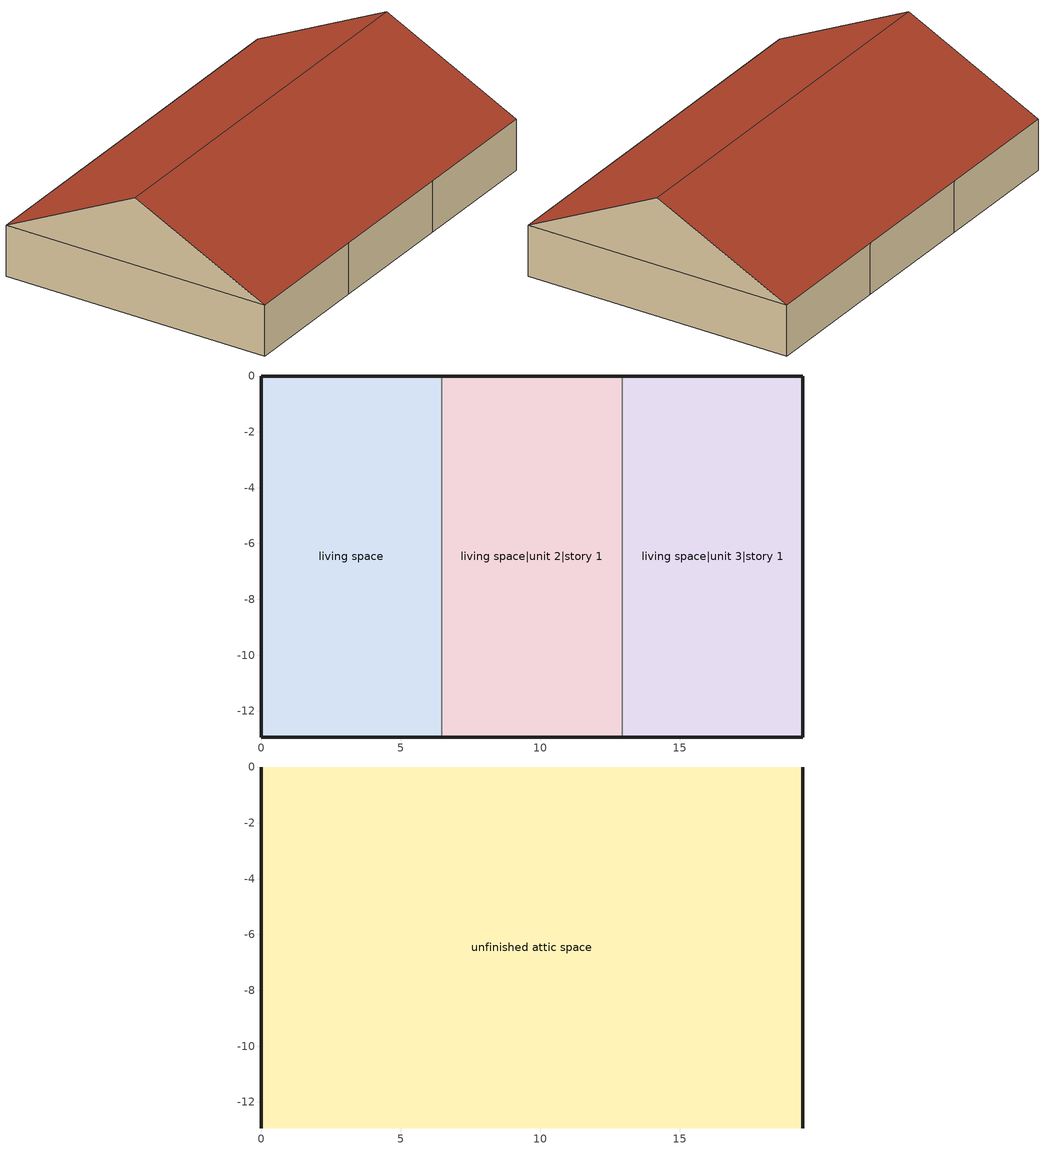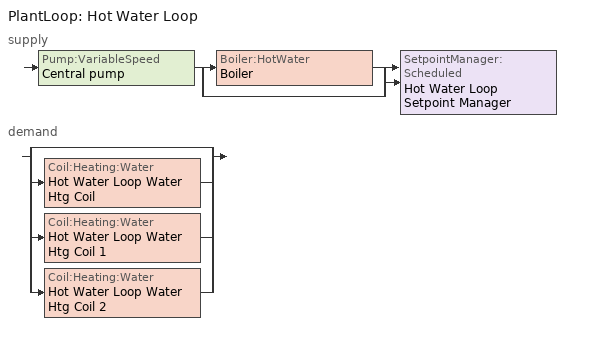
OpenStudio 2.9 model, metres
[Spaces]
living space
 floor foundation: 0,-12.93 0,0 6.47,0 6.47,-12.93 z0
 wall outside: 6.47,0 0,0 0,-12.93 6.47,-12.93 z0:2.44
 wall to living space|unit 2|story 1: 6.47,-12.93 6.47,0 z0:2.44
living space|unit 2|story 1
 floor foundation: 6.47,-12.93 6.47,0 12.93,0 12.93,-12.93 z0
 wall outside: 12.93,0 6.47,0 / 6.47,-12.93 12.93,-12.93 z0:2.44
 wall to living space|unit 3|story 1: 12.93,-12.93 12.93,0 z0:2.44
living space|unit 3|story 1
 floor foundation: 12.93,-12.93 12.93,0 19.4,0 19.4,-12.93 z0
 wall outside: 12.93,-12.93 19.4,-12.93 19.4,0 12.93,0 z0:2.44
unfinished attic space
 floor to living space: 6.47,0 6.47,-12.93 0,-12.93 0,0 z2.44
 floor to living space|unit 3|story 1: 19.4,0 19.4,-12.93 12.93,-12.93 12.93,0 z2.44
 floor to living space|unit 2|story 1: 12.93,0 12.93,-12.93 6.47,-12.93 6.47,0 z2.44
 wall outside: 0,-6.47,5.67 0,0,2.44 0,-12.93,2.44; 19.4,-6.47,5.67 19.4,-12.93,2.44 19.4,0,2.44
 roof outside: 0,-6.47,5.67 19.4,-6.47,5.67 19.4,0,2.44 0,0,2.44; 19.4,-6.47,5.67 0,-6.47,5.67 0,-12.93,2.44 19.4,-12.93,2.44
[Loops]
PlantLoop 'Hot Water Loop'
 supply: Pump:VariableSpeed 'Central pump' > split
  | Boiler:HotWater 'Boiler'
  | bypass
  join > SetpointManager:Scheduled 'Hot Water Loop Setpoint Manager'
 demand: split
  | bypass
  | Coil:Heating:Water 'Hot Water Loop Water Htg Coil'
  | Coil:Heating:Water 'Hot Water Loop Water Htg Coil 1'
  | Coil:Heating:Water 'Hot Water Loop Water Htg Coil 2'
[Building]
Building 1: North Axis {deg}=0; Standards Number of Stories=1; Standards Number of Above Ground Stories=1; Standards Building Type=singlefamilyattached; Standards Number of Living Units=3
[Site]
Denver Intl Ap_CO_USA: Latitude {deg}=39.83; Longitude {deg}=-104.65; Time Zone {hr}=-7; Elevation {m}=1650
[ClimateZones]
Climate Zone Institution Name 2=Building America; Climate Zone Document Year 2=0; Climate Zone Value 2=Cold
[Site:WaterMainsTemperature]
Calculation Method=Correlation; Annual Average Outdoor Air Temperature {C}=10.8753; Maximum Difference In Monthly Average Outdoor Air Temperatures {deltaC}=23.1524
[Site:GroundTemperature:Deep]
10.8753, 10.8753, 10.8753, 10.8753, 10.8753, 10.8753, 10.8753, 10.8753, 10.8753, 10.8753, 10.8753, 10.8753
[ThermalZone] Use Ideal Air Loads=No
Name | Thermostat
living zone | living zone temperature setpoint
living zone|unit 2 | living zone|unit 2 temperature setpoint
living zone|unit 3 | living zone|unit 3 temperature setpoint
unfinished attic zone
[Sizing:Zone] Zone Cooling Design Supply Air Temperature Input Method=SupplyAirTemperature; Zone Cooling Design Supply Air Temperature Difference {deltaC}=11.11; Zone Heating Design Supply Air Temperature Input Method=SupplyAirTemperature; Zone Heating Design Supply Air Temperature Difference {deltaC}=11.11; Zone Heating Design Supply Air Humidity Ratio {kg-H2O/kg-air}=0.008; Cooling Design Air Flow Method=DesignDay; Heating Design Air Flow Method=DesignDay; Account for Dedicated Outdoor Air System=No; Dedicated Outdoor Air System Control Strategy=NeutralSupplyAir; Dedicated Outdoor Air Low Setpoint Temperature for Design {C}=autosize; Dedicated Outdoor Air High Setpoint Temperature for Design {C}=autosize
Name | Zone Cooling Design Supply Air Temperature {C} | Zone Heating Design Supply Air Temperature {C} | Zone Cooling Design Supply Air Humidity Ratio {kg-H2O/kg-air}
living zone; living zone|unit 2; living zone|unit 3 | 13.8889 | 50 | 0.008
unfinished attic zone | 14 | 40 | 0.0085
[Zone equipment]
living zone: living zone PTAC
living zone|unit 2: living zone|unit 2 PTAC
living zone|unit 3: living zone|unit 3 PTAC
[Space]
Name | Space Type | Thermal Zone | Building Unit
living space | Space Type 1 | living zone | unit 1
living space|unit 2|story 1 | Space Type 1 | living zone|unit 2 | unit 2
living space|unit 3|story 1 | Space Type 1 | living zone|unit 3 | unit 3
unfinished attic space | Space Type 2 | unfinished attic zone
[SpaceType]
Name | Standards Space Type
Space Type 1 | living
Space Type 2 | unfinished attic
[BuildingUnit] Building Unit Type=Residential
unit 1; unit 2; unit 3
[External:File]
8760.csv: File=8760.csv
[People:Definition] Number of People Calculation Method=People; Number of People {people}=3.39; Fraction Radiant=0.319734; Sensible Heat Fraction=0.573; Carbon Dioxide Generation Rate {m3/s-W}=0; Enable ASHRAE 55 Comfort Warnings=No; Mean Radiant Temperature Calculation Type=ZoneAveraged
res occupants|living space; res occupants|unit 2|living space|unit 2|story 1; res occupants|unit 3|living space|unit 3|story 1
[People] Number of People Schedule=occupants; Activity Level Schedule=Schedule Ruleset 1; Multiplier=1
Name | People Definition | Space or SpaceType
res occupants|living space | res occupants|living space | living space
res occupants|unit 2|living space|unit 2|story 1 | res occupants|unit 2|living space|unit 2|story 1 | living space|unit 2|story 1
res occupants|unit 3|living space|unit 3|story 1 | res occupants|unit 3|living space|unit 3|story 1 | living space|unit 3|story 1
[PlantLoop]
Hot Water Loop: Fluid Type=Water; Glycol Concentration=0; Minimum Loop Temperature {C}=10; Plant Loop Volume {m3}=Autocalculate; Load Distribution Scheme=Optimal
[Sizing:Plant]
Hot Water Loop: Loop Type=Heating; Design Loop Exit Temperature {C}=82.2222; Loop Design Temperature Difference {deltaC}=11.1111; Sizing Option=NonCoincident; Zone Timesteps in Averaging Window=1; Coincident Sizing Factor Mode=None
[SetpointManager:Scheduled]
Hot Water Loop Setpoint Manager: Control Variable=Temperature; Schedule=Hot Water Loop Temp - 180F
[Pump:VariableSpeed]
Central pump: Rated Pump Head {Pa}=179344; Motor Efficiency=0.9; Pump Control Type=Intermittent; Skin Loss Radiative Fraction=0.5; Design Power Sizing Method=PowerPerFlowPerPressure; Design Electric Power per Unit Flow Rate {W/(m3/s)}=348701.1; Design Shaft Power per Unit Flow Rate per Unit Head {W-s/m3-Pa}=1.28205; Design Minimum Flow Rate Fraction=0
[Boiler:HotWater]
Boiler: Fuel Type=NaturalGas; Nominal Thermal Efficiency=0.78; Efficiency Curve Temperature Evaluation Variable=LeavingBoiler; Design Water Outlet Temperature {C}=82.2222; Minimum Part Load Ratio=0; Maximum Part Load Ratio=1.2; Optimum Part Load Ratio=1; Water Outlet Upper Temperature Limit {C}=95; Boiler Flow Mode=LeavingSetpointModulated; Parasitic Electric Load {W}=0; Sizing Factor=1
[Fan:ConstantVolume] Availability Schedule=Always On Discrete; Fan Total Efficiency=0.52; Pressure Rise {Pa}=331.288; Maximum Flow Rate {m3/s}=AutoSize; Motor Efficiency=0.8; Motor In Airstream Fraction=1
living zone PTAC Fan; living zone|unit 2 PTAC Fan; living zone|unit 3 PTAC Fan
[Coil:Heating:Water] Availability Schedule=Always On Discrete; Rated Inlet Water Temperature {C}=82.2222; Rated Inlet Air Temperature {C}=16.6; Rated Outlet Water Temperature {C}=71.1111; Rated Outlet Air Temperature {C}=32.2
Hot Water Loop Water Htg Coil; Hot Water Loop Water Htg Coil 1; Hot Water Loop Water Htg Coil 2
[Controller:WaterCoil] Action=Normal; Controller Convergence Tolerance {deltaC}=0.1; Minimum Actuated Flow {m3/s}=0
Name | Water Coil
Hot Water Loop Water Htg Coil Controller | Hot Water Loop Water Htg Coil
Hot Water Loop Water Htg Coil 1 Controller | Hot Water Loop Water Htg Coil 1
Hot Water Loop Water Htg Coil 2 Controller | Hot Water Loop Water Htg Coil 2
[Coil:Cooling:DX:SingleSpeed] Availability Schedule=Always On Discrete; Rated Total Cooling Capacity {W}=autosize; Rated Sensible Heat Ratio=autosize; Rated COP {W/W}=3; Rated Air Flow Rate {m3/s}=autosize; Rated Evaporator Fan Power Per Volume Flow Rate {W/(m3/s)}=773.3; Condenser Type=AirCooled; Evaporative Condenser Effectiveness=0; Evaporative Condenser Air Flow Rate {m3/s}=Autosize; Evaporative Condenser Pump Rated Power Consumption {W}=Autosize; Crankcase Heater Capacity {W}=0; Maximum Outdoor Dry-Bulb Temperature for Crankcase Heater Operation {C}=0; Basin Heater Capacity {W/K}=0; Basin Heater Setpoint Temperature {C}=10
Name | Total Cooling Capacity Function of Temperature Curve | Total Cooling Capacity Function of Flow Fraction Curve | Energy Input Ratio Function of Temperature Curve | Energy Input Ratio Function of Flow Fraction Curve | Part Load Fraction Correlation Curve
living zone PTAC 1spd DX AC Clg Coil | Curve Biquadratic 3 | Curve Quadratic 4 | Curve Biquadratic 4 | Curve Quadratic 5 | Curve Quadratic 6
living zone|unit 2 PTAC 1spd DX AC Clg Coil | Curve Biquadratic 7 | Curve Quadratic 10 | Curve Biquadratic 8 | Curve Quadratic 11 | Curve Quadratic 12
living zone|unit 3 PTAC 1spd DX AC Clg Coil | Curve Biquadratic 11 | Curve Quadratic 16 | Curve Biquadratic 12 | Curve Quadratic 17 | Curve Quadratic 18
[ZoneHVAC:PackagedTerminalAirConditioner] Availability Schedule=Always On Discrete; Supply Air Flow Rate During Cooling Operation {m3/s}=Autosize; Supply Air Flow Rate During Heating Operation {m3/s}=Autosize; Supply Air Flow Rate When No Cooling or Heating is Needed {m3/s}=Autosize; Outdoor Air Flow Rate During Cooling Operation {m3/s}=Autosize; Outdoor Air Flow Rate During Heating Operation {m3/s}=Autosize; Outdoor Air Flow Rate When No Cooling or Heating is Needed {m3/s}=Autosize; Fan Placement=DrawThrough; Supply Air Fan Operating Mode Schedule=Always On Discrete
Name | Supply Air Fan | Heating Coil | Cooling Coil
living zone PTAC | living zone PTAC Fan | Hot Water Loop Water Htg Coil | living zone PTAC 1spd DX AC Clg Coil
living zone|unit 2 PTAC | living zone|unit 2 PTAC Fan | Hot Water Loop Water Htg Coil 1 | living zone|unit 2 PTAC 1spd DX AC Clg Coil
living zone|unit 3 PTAC | living zone|unit 3 PTAC Fan | Hot Water Loop Water Htg Coil 2 | living zone|unit 3 PTAC 1spd DX AC Clg Coil
[EnergyManagementSystem:Sensor]
Central_pump_s: Output Variable or Output Meter Index Key=Central pump; Output Variable or Output Meter=Pump Electric Energy
[EnergyManagementSystem:Program]
Central_pumps_program: Set central_pumps_h = Central_pump_s
[EnergyManagementSystem:OutputVariable]
Central htg pump:Pumps:Electricity: EMS Variable=central_pumps_h; Type of Data in Variable=Summed; Update Frequency=SystemTimestep; EMS Program or Subroutine=Central_pumps_program; Units=J
[EnergyManagementSystem:ProgramCallingManager]
Central pump program calling manager: EndOfSystemTimestepBeforeHVACReporting; Central_pumps_program
[ThermostatSetpoint:DualSetpoint] Heating Setpoint Temperature Schedule=res heating setpoint; Cooling Setpoint Temperature Schedule=res cooling setpoint
living zone|unit 3 temperature setpoint; living zone temperature setpoint; living zone|unit 2 temperature setpoint
[Schedule:File]
occupants: External File=8760.csv; Column Number=1; Rows to Skip at Top=1; Number of Hours of Data=8760; Minutes per Item=60
[Schedule:Ruleset]
Name | Default Day Schedule | Summer Design Day Schedule | Winter Design Day Schedule
Schedule Ruleset 1 | Schedule Day 3
Hot Water Loop Temp - 180F | Hot Water Loop Temp - 180F Default
res heating setpoint | Schedule Day 5 | res heating setpoint summer design | res heating setpoint winter design
res cooling setpoint | Schedule Day 6 | res cooling setpoint summer design | res cooling setpoint winter design
[Schedule:Day]
Schedule Day 3: 24, 0, 112.539
Hot Water Loop Temp - 180F Default: 24, 0, 82.2222
Schedule Day 5; Schedule Day 6: 24, 0, 0
res heating setpoint allday1; res heating setpoint allday2; res heating setpoint allday3; res heating setpoint allday4; res heating setpoint allday5; res heating setpoint allday6; res heating setpoint allday7; res heating setpoint allday8; res heating setpoint allday9; res heating setpoint allday10; res heating setpoint allday11; res heating setpoint allday12: 24, 0, 21.6667
res heating setpoint winter design; res cooling setpoint winter design: 24, 0, 21.1111
res heating setpoint summer design; res cooling setpoint summer design: 24, 0, 23.8889
res cooling setpoint allday1; res cooling setpoint allday2; res cooling setpoint allday3; res cooling setpoint allday4; res cooling setpoint allday5; res cooling setpoint allday6; res cooling setpoint allday7; res cooling setpoint allday8; res cooling setpoint allday9; res cooling setpoint allday10; res cooling setpoint allday11; res cooling setpoint allday12: 24, 0, 24.4444
[Schedule:Constant]
Always On Discrete: Value=1
[Curve:Biquadratic] Minimum Value of x=12.77778; Maximum Value of x=23.88889; Minimum Value of y=23.88889; Maximum Value of y=46.11111
Name | Coefficient1 Constant | Coefficient2 x | Coefficient3 x**2 | Coefficient4 y | Coefficient5 y**2 | Coefficient6 x*y
Curve Biquadratic 3; Curve Biquadratic 7; Curve Biquadratic 11 | 0.942588 | 0.00954335 | 0.00068377 | -0.0110427 | 5.249e-06 | -9.72e-06
Curve Biquadratic 4; Curve Biquadratic 8; Curve Biquadratic 12 | 0.342414 | 0.034885 | -0.0006237 | 0.00497722 | 0.000437951 | -0.000728028
[Curve:Quadratic]
Name | Coefficient1 Constant | Coefficient2 x | Coefficient3 x**2 | Minimum Value of x | Maximum Value of x | Minimum Curve Output | Maximum Curve Output
Curve Quadratic 4; Curve Quadratic 10; Curve Quadratic 16 | 0.8 | 0.2 | 0 | 0.5 | 1.5
Curve Quadratic 5; Curve Quadratic 11; Curve Quadratic 17 | 1.1552 | -0.1808 | 0.0256 | 0.5 | 1.5
Curve Quadratic 6; Curve Quadratic 12; Curve Quadratic 18 | 0.85 | 0.15 | 0 | 0 | 1 | 0.7 | 1
[Schedule:Rule] Apply Sunday=Yes; Apply Monday=Yes; Apply Tuesday=Yes; Apply Wednesday=Yes; Apply Thursday=Yes; Apply Friday=Yes; Apply Saturday=Yes; Date Specification Type=DateRange; Start Day=1
Name | Schedule Ruleset | Rule Order | Day Schedule | Start Month | End Month | End Day
res heating setpoint allday rule1 | res heating setpoint | 11 | res heating setpoint allday1 | 1 | 1 | 31
res heating setpoint allday rule2 | res heating setpoint | 10 | res heating setpoint allday2 | 2 | 2 | 28
res heating setpoint allday rule3 | res heating setpoint | 9 | res heating setpoint allday3 | 3 | 3 | 31
res heating setpoint allday rule4 | res heating setpoint | 8 | res heating setpoint allday4 | 4 | 4 | 30
res heating setpoint allday rule5 | res heating setpoint | 7 | res heating setpoint allday5 | 5 | 5 | 31
res heating setpoint allday rule6 | res heating setpoint | 6 | res heating setpoint allday6 | 6 | 6 | 30
res heating setpoint allday rule7 | res heating setpoint | 5 | res heating setpoint allday7 | 7 | 7 | 31
res heating setpoint allday rule8 | res heating setpoint | 4 | res heating setpoint allday8 | 8 | 8 | 31
res heating setpoint allday rule9 | res heating setpoint | 3 | res heating setpoint allday9 | 9 | 9 | 30
res heating setpoint allday rule10 | res heating setpoint | 2 | res heating setpoint allday10 | 10 | 10 | 31
res heating setpoint allday rule11 | res heating setpoint | 1 | res heating setpoint allday11 | 11 | 11 | 30
res heating setpoint allday rule12 | res heating setpoint | 0 | res heating setpoint allday12 | 12 | 12 | 31
res cooling setpoint allday rule1 | res cooling setpoint | 11 | res cooling setpoint allday1 | 1 | 1 | 31
res cooling setpoint allday rule2 | res cooling setpoint | 10 | res cooling setpoint allday2 | 2 | 2 | 28
res cooling setpoint allday rule3 | res cooling setpoint | 9 | res cooling setpoint allday3 | 3 | 3 | 31
res cooling setpoint allday rule4 | res cooling setpoint | 8 | res cooling setpoint allday4 | 4 | 4 | 30
res cooling setpoint allday rule5 | res cooling setpoint | 7 | res cooling setpoint allday5 | 5 | 5 | 31
res cooling setpoint allday rule6 | res cooling setpoint | 6 | res cooling setpoint allday6 | 6 | 6 | 30
res cooling setpoint allday rule7 | res cooling setpoint | 5 | res cooling setpoint allday7 | 7 | 7 | 31
res cooling setpoint allday rule8 | res cooling setpoint | 4 | res cooling setpoint allday8 | 8 | 8 | 31
res cooling setpoint allday rule9 | res cooling setpoint | 3 | res cooling setpoint allday9 | 9 | 9 | 30
res cooling setpoint allday rule10 | res cooling setpoint | 2 | res cooling setpoint allday10 | 10 | 10 | 31
res cooling setpoint allday rule11 | res cooling setpoint | 1 | res cooling setpoint allday11 | 11 | 11 | 30
res cooling setpoint allday rule12 | res cooling setpoint | 0 | res cooling setpoint allday12 | 12 | 12 | 31
